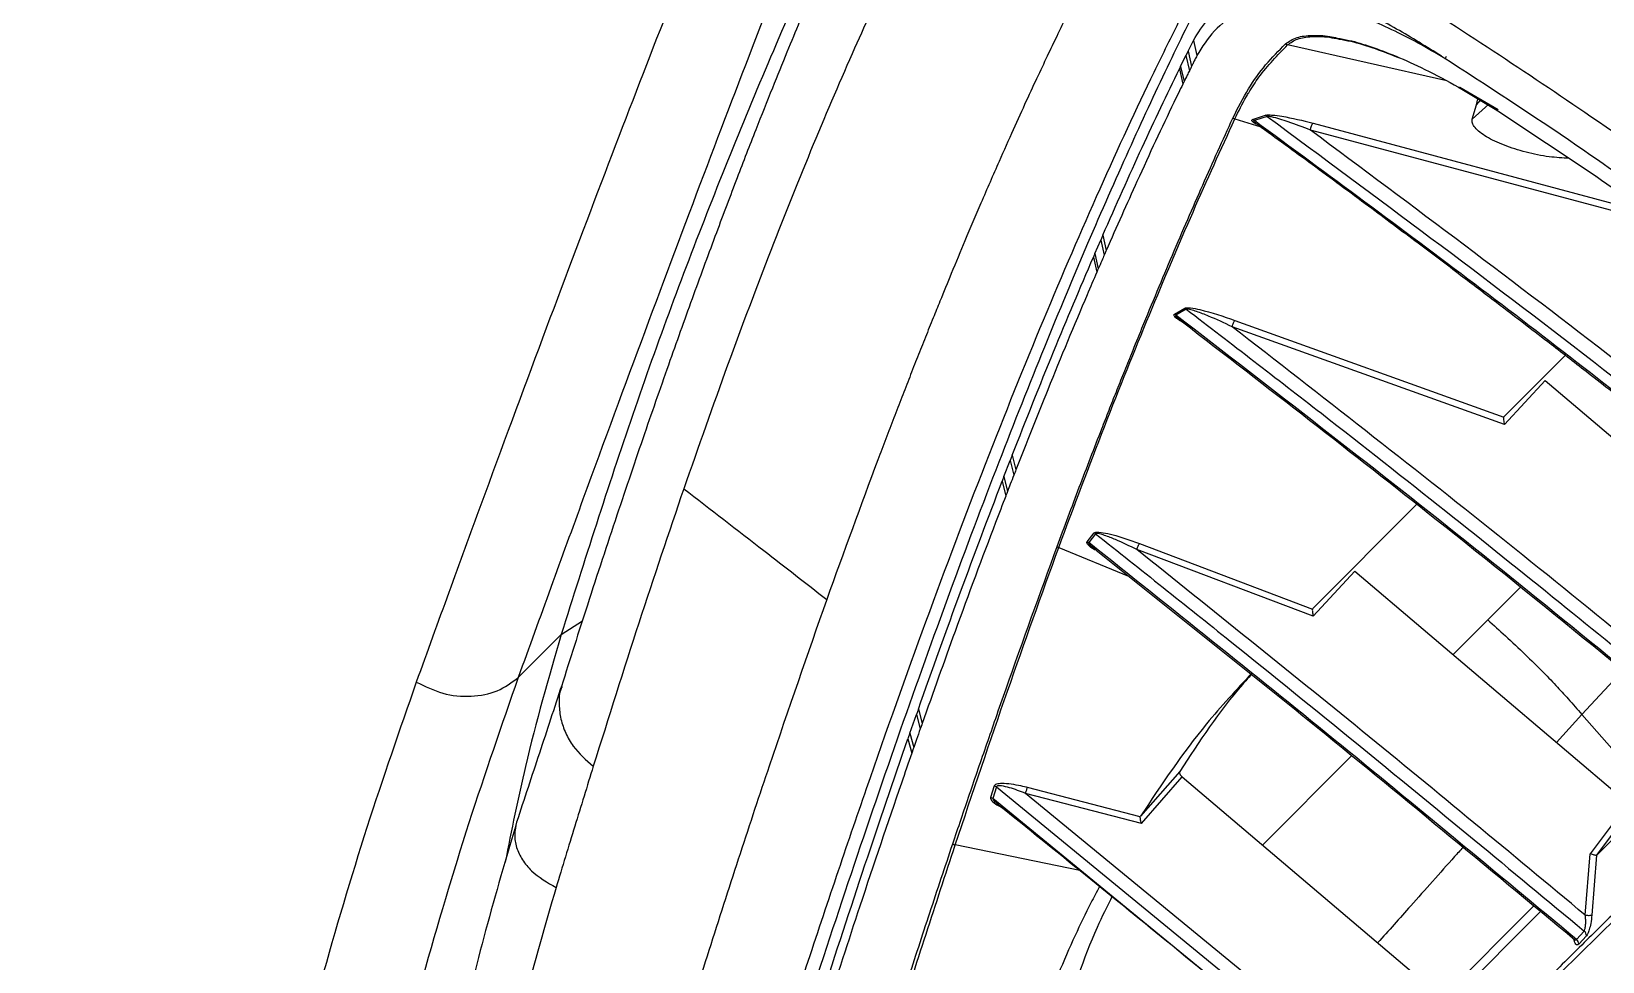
# Model space of a CAD drawing. Extents: x 400 to 501, y 484 to 634.
# Drawn here: x 478.36 to 483.71, y 581.29 to 584.46 of the extents above; entities that cross this region are included whole.
import ezdxf

# ---------------------------------------------------------------- set-up
doc = ezdxf.new("R2010")
doc.units = 0
doc.header["$MEASUREMENT"] = 0
doc.layers.add('DIM', color=3, linetype='Continuous')
doc.layers.add('GEOMETRY', color=3, linetype='Continuous', lineweight=25)

# ---------------------------------------------------------------- blocks, each defined once
blk = doc.blocks.new('2026 GRANDEE')
at = {"layer": 'GEOMETRY', "ltscale": 16}
for p, q in [((31.8713, -12.4503), (31.8641, -12.4648)), ((31.8713, -12.4503), (31.8897, -12.4133)), ((31.8713, -12.4503), (31.8828, -12.5024)), ((31.8897, -12.4133), (31.9012, -12.4653)), ((32.7526, -12.5516), (32.2101, -12.4285)), ((31.8459, -12.5018), (31.8419, -12.51)), ((31.8419, -12.51), (31.8535, -12.562)), ((31.8459, -12.5018), (31.8641, -12.4648)), ((31.8459, -12.5018), (31.8575, -12.5538)), ((31.8641, -12.4648), (31.8756, -12.5168)), ((32.7498, -12.468), (32.7459, -12.4754)), ((32.7918, -12.5722), (32.9228, -12.6515)), ((32.7965, -12.5726), (32.9266, -12.6488)), ((32.8527, -12.6325), (32.8581, -12.6123)), ((32.8527, -12.6325), (32.8687, -12.6149)), ((32.0911, -12.6829), (32.1344, -12.6683)), ((32.1403, -12.6721), (32.0969, -12.6866)), ((32.1403, -12.6721), (32.1344, -12.6683)), ((32.8951, -12.6304), (32.8388, -12.6812)), ((32.8388, -12.6812), (32.8527, -12.6325)), ((32.9228, -12.6515), (33.26, -12.876)), ((32.0302, -12.681), (32.1193, -12.7079)), ((33.4945, -13.0407), (32.2875, -12.7186)), ((32.2965, -12.6954), (33.4376, -13.0007)), ((31.5539, -13.1393), (31.5739, -13.093)), ((31.581, -13.0767), (31.5739, -13.093)), ((31.5739, -13.093), (31.5858, -13.1445)), ((31.581, -13.0767), (31.5928, -13.1282)), ((31.5539, -13.1393), (31.5488, -13.151)), ((31.5488, -13.151), (31.5607, -13.2024)), ((31.5539, -13.1393), (31.5657, -13.1907)), ((31.8249, -13.3456), (31.8599, -13.3249)), ((31.8649, -13.3281), (31.8298, -13.3488)), ((31.8649, -13.3281), (31.8599, -13.3249)), ((32.0306, -13.3665), (32.9458, -13.6959)), ((32.9482, -13.7212), (32.0209, -13.3881)), ((32.9466, -13.6948), (33.1556, -13.4852)), ((33.0868, -13.5708), (32.9482, -13.7212)), ((33.0868, -13.5708), (34.0165, -14.3603)), ((32.9458, -13.6959), (32.9466, -13.6948)), ((31.2445, -13.8981), (31.2658, -13.843)), ((31.2728, -13.8252), (31.2658, -13.843)), ((31.2658, -13.843), (31.278, -13.8935)), ((31.2728, -13.8252), (31.285, -13.8757)), ((31.2445, -13.8981), (31.2383, -13.9142)), ((31.2445, -13.8981), (31.2567, -13.9486)), ((31.2383, -13.9142), (31.2505, -13.9646)), ((32.2956, -14.3476), (32.6499, -13.9924)), ((31.5277, -14.12), (31.5513, -14.0901)), ((31.5566, -14.093), (31.5329, -14.1229)), ((31.5566, -14.093), (31.5513, -14.0901)), ((31.431, -14.1394), (31.668, -14.2367)), ((32.2973, -14.3738), (31.6968, -14.1466)), ((31.7061, -14.1263), (32.2947, -14.3492)), ((32.4392, -14.2202), (32.2973, -14.3738)), ((32.4392, -14.2202), (33.3689, -15.0098)), ((33.0014, -14.2757), (32.7732, -14.5039)), ((32.2947, -14.3492), (32.2956, -14.3476)), ((29.5912, -14.5821), (29.7375, -14.4358)), ((29.7375, -14.4358), (29.8094, -14.3894)), ((33.3501, -14.5589), (33.2115, -14.7083)), ((30.9531, -14.6902), (30.9467, -14.7082)), ((30.9531, -14.6902), (30.9659, -14.7392)), ((30.9245, -14.7718), (30.9467, -14.7082)), ((30.9467, -14.7082), (30.9595, -14.7573)), ((33.2116, -14.7083), (33.1258, -14.8033)), ((33.2116, -14.7083), (33.4391, -14.9668)), ((30.9245, -14.7718), (30.9179, -14.7906)), ((30.9179, -14.7906), (30.9308, -14.8395)), ((30.9245, -14.7718), (30.9373, -14.8207)), ((33.6482, -14.8011), (33.2628, -15.1867)), ((32.4281, -14.849), (32.1246, -15.1525)), ((31.8429, -14.902), (31.7092, -15.0545)), ((31.7128, -15.0789), (31.8516, -14.9206)), ((31.8516, -14.9206), (32.7213, -15.6593)), ((31.2117, -14.9513), (31.1991, -14.9905)), ((31.2193, -14.9544), (31.2069, -14.9936)), ((31.2193, -14.9544), (32.5864, -16.0748)), ((31.7087, -15.0558), (31.3243, -14.9566)), ((32.5586, -16.1019), (31.2069, -14.9936)), ((31.2143, -15.0055), (31.2106, -15.0092)), ((32.5885, -16.02), (31.3176, -14.9766)), ((31.7128, -15.0789), (31.3176, -14.9766)), ((33.3689, -15.0098), (33.2401, -15.1823)), ((33.2628, -15.1867), (33.3904, -15.0157)), ((31.7087, -15.0558), (31.7092, -15.0545)), ((31.5031, -15.2394), (31.0785, -15.152)), ((33.2233, -15.3911), (33.2401, -15.1823)), ((33.2619, -15.1872), (33.2457, -15.3905)), ((33.2628, -15.1867), (33.2619, -15.1872)), ((33.0712, -15.3786), (32.6152, -15.8357)), ((32.7429, -15.6651), (33.0478, -15.3593)), ((33.1933, -15.4736), (33.2191, -15.445)), ((33.227, -15.461), (33.2012, -15.4895))]:
    blk.add_line(p, q, dxfattribs=at)
at = {"layer": 'GEOMETRY', "ltscale": 16, "flags": 128}
blk.add_lwpolyline([(32.9228, -12.6515), (32.9227, -12.6521), (32.9228, -12.6524), (32.923, -12.6525), (32.9234, -12.6523)], dxfattribs=at)
at = {"layer": 'GEOMETRY', "ltscale": 16}
for centre, radius, start, end in [((32.2141, -12.4087), 0.0201, 235.1239, 258.5916), ((32.0349, -12.6607), 0.0208, 236.8006, 256.7996), ((32.0841, -12.7001), 0.0186, 46.5892, 67.9547), ((31.4375, -14.1184), 0.022, 236.6833, 252.9149), ((31.2072, -14.9734), 0.0225, 57.5154, 78.6357), ((31.0823, -15.1295), 0.0228, 237.7627, 260.5631), ((33.2061, -15.4614), 0.0209, 1.09, 51.6174), ((33.1804, -15.49), 0.0209, 1.3977, 51.5831)]:
    blk.add_arc(centre, radius, start, end, dxfattribs=at)
for points, knots in [([(33.1112, -8.6122), (33.301, -8.8166), (33.6802, -9.2249), (34.2607, -9.8374), (34.8462, -10.4484), (35.4368, -11.0578), (36.0312, -11.6653), (36.6288, -12.2707), (37.2294, -12.8738), (37.8326, -13.4744), (38.4383, -14.0724), (39.0461, -14.6672), (39.6559, -15.2581), (40.2672, -15.8439), (40.8801, -16.4248), (41.2887, -16.8043), (41.4933, -16.9943)], [0, 0, 0, 0, 0.071643, 0.14309, 0.214489, 0.285889, 0.357236, 0.428542, 0.499851, 0.571188, 0.642541, 0.713932, 0.785365, 0.856798, 0.928296, 1, 1, 1, 1]), ([(38.8374, -14.8197), (38.8022, -14.782), (38.4988, -14.4574), (37.9155, -13.8556), (37.0879, -13.0154), (36.2484, -12.1872), (35.3987, -11.37), (34.5384, -10.5651), (33.6682, -9.7712), (33.08, -9.2542), (32.7855, -8.9953)], [0, 0, 0, 0, 0.0184337, 0.1586189, 0.298737, 0.4387906, 0.5788851, 0.7191168, 0.8593695, 1, 1, 1, 1]), ([(39.5251, -15.4518), (39.298, -15.2418), (38.7513, -14.7364), (37.8656, -13.9502), (36.8722, -13.0923), (35.8636, -12.2493), (34.8415, -11.4221), (33.8077, -10.6101), (33.1093, -10.0836), (32.76, -9.8203)], [0, 0, 0, 0, 0.105959, 0.254966, 0.403973, 0.55298, 0.701986, 0.850993, 1, 1, 1, 1]), ([(31.299, -10.2344), (31.26, -10.3187), (31.182, -10.4873), (31.0509, -10.7878), (30.909, -11.1244), (30.7552, -11.5009), (30.5895, -11.9167), (30.4122, -12.3719), (30.2235, -12.8661), (30.0234, -13.3995), (29.8135, -13.9681), (29.6653, -14.3773), (29.5912, -14.5821)], [0, 0, 0, 0, 0.099748, 0.19951, 0.299302, 0.39914, 0.499038, 0.599008, 0.69907, 0.799246, 0.899551, 1, 1, 1, 1]), ([(30.9575, -10.2763), (30.918, -10.3602), (30.839, -10.5281), (30.7065, -10.8271), (30.5634, -11.1617), (30.4084, -11.5358), (30.242, -11.9489), (30.0641, -12.4012), (29.8751, -12.8922), (29.6751, -13.4221), (29.4656, -13.9872), (29.318, -14.394), (29.2441, -14.5976)], [0, 0, 0, 0, 0.099797, 0.199583, 0.29938, 0.399209, 0.499088, 0.599036, 0.699077, 0.799239, 0.899539, 1, 1, 1, 1]), ([(39.7927, -17.8288), (39.5267, -17.5294), (38.9972, -16.9336), (38.1493, -16.0898), (37.2847, -15.2735), (36.3973, -14.4849), (35.4987, -13.7223), (34.5911, -12.9819), (33.6654, -12.2723), (32.7101, -11.589), (32.0461, -11.1694), (31.7122, -10.9583)], [0, 0, 0, 0, 0.113392, 0.225638, 0.337341, 0.448782, 0.560233, 0.669481, 0.778832, 0.888788, 1, 1, 1, 1]), ([(31.1453, -11.1371), (31.1384, -11.1482), (31.1244, -11.1708), (31.1042, -11.2047), (31.0837, -11.2395), (31.0635, -11.2746), (31.0435, -11.3098), (31.0238, -11.3451), (30.9936, -11.4), (30.9535, -11.4752), (30.901, -11.5771), (30.8484, -11.683), (30.7959, -11.7922), (30.7487, -11.8933), (30.7068, -11.9854), (30.67, -12.0679), (30.6365, -12.1441), (30.6064, -12.2137), (30.5777, -12.2811), (30.5447, -12.3595), (30.504, -12.4576), (30.4543, -12.5801), (30.3977, -12.7224), (30.3343, -12.886), (30.2637, -13.0727), (30.1875, -13.2796), (30.1059, -13.5076), (30.019, -13.7569), (29.9253, -14.0339), (29.8311, -14.3196), (29.7677, -14.5193), (29.7382, -14.6123)], [0, 0, 0, 0, 0.016665, 0.033756, 0.050655, 0.067244, 0.083504, 0.099446, 0.11507, 0.156407, 0.195353, 0.238602, 0.278467, 0.31495, 0.344665, 0.371684, 0.396005, 0.417629, 0.436926, 0.457852, 0.488385, 0.52329, 0.562565, 0.606208, 0.65422, 0.706598, 0.759981, 0.817245, 0.87839, 0.94342, 1, 1, 1, 1]), ([(31.2546, -11.448), (31.2481, -11.457), (31.2349, -11.4756), (31.2165, -11.5055), (31.1972, -11.5364), (31.1779, -11.5682), (31.1585, -11.6008), (31.139, -11.6341), (31.1194, -11.6682), (31.065, -11.7644), (30.9788, -11.9262), (30.8574, -12.1734), (30.7314, -12.4479), (30.596, -12.763), (30.4515, -13.1234), (30.3044, -13.5125), (30.2046, -13.7972), (30.1547, -13.9395)], [0, 0, 0, 0, 0.01857, 0.03808, 0.057718, 0.077378, 0.097021, 0.116659, 0.136293, 0.155925, 0.279289, 0.389406, 0.499519, 0.624641, 0.749759, 0.87488, 1, 1, 1, 1]), ([(39.3403, -18.3188), (39.2421, -18.1952), (39.0437, -17.9454), (38.7328, -17.5736), (38.408, -17.1999), (38.0687, -16.8252), (37.7247, -16.4607), (37.3161, -16.0443), (36.8313, -15.573), (36.2474, -15.036), (35.7044, -14.5629), (35.2225, -14.1602), (34.82, -13.8352), (34.4245, -13.527), (34.0364, -13.2352), (33.6442, -12.9511), (33.1606, -12.6142), (32.5822, -12.2331), (31.9193, -11.8235), (31.474, -11.572), (31.2546, -11.448)], [0, 0, 0, 0, 0.044709, 0.090349, 0.13691, 0.184379, 0.232745, 0.277954, 0.348418, 0.422679, 0.500679, 0.550525, 0.598903, 0.645795, 0.691185, 0.735062, 0.781563, 0.856423, 0.929252, 1, 1, 1, 1]), ([(32.734, -12.4669), (32.683, -12.4355), (32.5811, -12.3727), (32.4284, -12.2911), (32.2808, -12.2212), (32.1413, -12.1651), (32.0132, -12.1238), (31.8997, -12.0988), (31.8017, -12.0892), (31.7533, -12.0974), (31.729, -12.1015)], [0, 0, 0, 0, 0.12428, 0.248247, 0.372115, 0.496165, 0.620695, 0.746003, 0.872376, 1, 1, 1, 1]), ([(31.8897, -12.4133), (31.9054, -12.3876), (31.9371, -12.3357), (32.009, -12.2769), (32.0722, -12.2505), (32.1041, -12.2372)], [0, 0, 0, 0, 0.327501, 0.660575, 1, 1, 1, 1]), ([(30.2233, -16.8272), (30.2791, -16.6444), (30.3916, -16.2764), (30.5587, -15.7513), (30.7261, -15.2427), (30.8934, -14.7551), (31.0611, -14.2874), (31.2248, -13.8532), (31.3821, -13.4566), (31.5296, -13.1031), (31.6691, -12.7863), (31.8006, -12.502), (31.8831, -12.3357), (31.9237, -12.2539)], [0, 0, 0, 0, 0.091503, 0.184255, 0.278388, 0.373689, 0.469634, 0.56825, 0.660208, 0.749357, 0.835644, 0.919152, 1, 1, 1, 1]), ([(31.4793, -12.2873), (31.4714, -12.3032), (31.4544, -12.3374), (31.4269, -12.3939), (31.3952, -12.4597), (31.3594, -12.5355), (31.3193, -12.622), (31.2751, -12.7193), (31.2237, -12.8346), (31.169, -12.9603), (31.1146, -13.0882), (31.068, -13.2001), (31.0319, -13.2883), (31.0025, -13.3608), (30.9771, -13.424), (30.9504, -13.4911), (30.9236, -13.5592), (30.8967, -13.6283), (30.8696, -13.6984), (30.8424, -13.7695), (30.7669, -13.9688), (30.6994, -14.1554), (30.6412, -14.3165)], [0, 0, 0, 0, 0.030935, 0.0667, 0.107321, 0.152829, 0.203264, 0.258671, 0.317865, 0.392599, 0.457689, 0.513028, 0.558516, 0.58532, 0.61629, 0.647307, 0.678368, 0.709472, 0.740618, 0.771803, 0.803025, 1, 1, 1, 1]), ([(32.1119, -12.2899), (32.0891, -12.2992), (32.031, -12.3227), (31.9557, -12.3773), (31.9194, -12.4358), (31.9012, -12.4653)], [0, 0, 0, 0, 0.242715, 0.61956, 1, 1, 1, 1]), ([(32.7459, -12.4754), (32.7153, -12.4573), (32.6541, -12.4212), (32.5642, -12.3758), (32.4787, -12.3383), (32.3965, -12.3085), (32.3198, -12.2874), (32.2441, -12.275), (32.1746, -12.2734), (32.1371, -12.2829), (32.1184, -12.2877)], [0, 0, 0, 0, 0.110457, 0.220941, 0.331124, 0.441368, 0.563218, 0.685161, 0.842496, 1, 1, 1, 1]), ([(31.8436, -12.342), (31.8141, -12.4013), (31.7259, -12.5791), (31.5715, -12.9126), (31.3791, -13.3584), (31.1807, -13.8507), (30.9797, -14.3828), (30.7765, -14.9537), (30.5707, -15.5633), (30.3615, -16.2112), (30.2187, -16.6773), (30.1473, -16.9104)], [0, 0, 0, 0, 0.059176, 0.177548, 0.296142, 0.41451, 0.533071, 0.649435, 0.765798, 0.882899, 1, 1, 1, 1]), ([(32.2026, -12.4252), (32.2145, -12.417), (32.2373, -12.4013), (32.2909, -12.3952), (32.3382, -12.3968), (32.3705, -12.4035), (32.3791, -12.4054)], [0, 0, 0, 0, 0.325835, 0.625525, 0.899906, 1, 1, 1, 1]), ([(32.2101, -12.4285), (32.2204, -12.4212), (32.241, -12.4065), (32.2904, -12.3991), (32.3386, -12.3995), (32.3747, -12.4069), (32.3861, -12.4093)], [0, 0, 0, 0, 0.289066, 0.578084, 0.866937, 1, 1, 1, 1]), ([(32.3791, -12.4054), (32.3923, -12.4077), (32.4271, -12.4139), (32.4944, -12.4346), (32.5806, -12.4671), (32.6805, -12.5119), (32.7533, -12.5514), (32.7918, -12.5722)], [0, 0, 0, 0, 0.1214, 0.32006, 0.52704, 0.750508, 1, 1, 1, 1]), ([(32.0235, -12.6781), (32.0407, -12.6441), (32.0736, -12.5789), (32.1337, -12.4952), (32.1796, -12.4486), (32.2026, -12.4252)], [0, 0, 0, 0, 0.3522294, 0.675463, 1, 1, 1, 1]), ([(32.0302, -12.681), (32.0431, -12.6548), (32.0582, -12.6242), (32.0862, -12.5774), (32.1278, -12.5135), (32.1761, -12.4636), (32.2101, -12.4285)], [0, 0, 0, 0, 0.268563, 0.314257, 0.516889, 1, 1, 1, 1]), ([(32.3861, -12.4093), (32.3988, -12.4114), (32.4352, -12.4177), (32.504, -12.4387), (32.5627, -12.4621), (32.5908, -12.4732)], [0, 0, 0, 0, 0.2201437, 0.6282918, 1, 1, 1, 1]), ([(31.581, -13.0767), (31.626, -12.9751), (31.7152, -12.7733), (31.7999, -12.5974), (31.8419, -12.51)], [0, 0, 0, 0, 0.503526, 1, 1, 1, 1]), ([(31.8828, -12.5024), (31.8819, -12.5042), (31.8795, -12.509), (31.8771, -12.5138), (31.8756, -12.5168)], [0, 0, 0, 0, 0.375703, 1, 1, 1, 1]), ([(31.9012, -12.4653), (31.8988, -12.4702), (31.8945, -12.4789), (31.8883, -12.4912), (31.8846, -12.4986), (31.8828, -12.5024)], [0, 0, 0, 0, 0.403251, 0.701625, 1, 1, 1, 1]), ([(32.734, -12.4669), (32.8884, -12.5669), (33.1641, -12.7453), (33.4315, -12.9366), (33.5492, -13.0208)], [0, 0, 0, 0, 0.5599665, 1, 1, 1, 1]), ([(32.7528, -12.4797), (32.7521, -12.4793), (32.7508, -12.4785), (32.7485, -12.477), (32.7469, -12.476), (32.7459, -12.4754)], [0, 0, 0, 0, 0.2806759, 0.5613505, 1, 1, 1, 1]), ([(31.8535, -12.562), (31.8433, -12.583), (31.7923, -12.6879), (31.7062, -12.8716), (31.6279, -13.0489), (31.5928, -13.1282)], [0, 0, 0, 0, 0.121422, 0.607164, 1, 1, 1, 1]), ([(31.8575, -12.5538), (31.8568, -12.5552), (31.8555, -12.5579), (31.8541, -12.5607), (31.8535, -12.562)], [0, 0, 0, 0, 0.5, 1, 1, 1, 1]), ([(31.8756, -12.5168), (31.8731, -12.5219), (31.8671, -12.5342), (31.861, -12.5465), (31.8575, -12.5538)], [0, 0, 0, 0, 0.413603, 1, 1, 1, 1]), ([(32.7918, -12.5722), (32.7919, -12.5727), (32.7922, -12.5736), (32.7933, -12.5741), (32.7947, -12.5738), (32.7959, -12.573), (32.7965, -12.5726)], [0, 0, 0, 0, 0.2510335, 0.5051007, 0.7565325, 1, 1, 1, 1]), ([(32.1344, -12.6683), (32.1356, -12.668), (32.1383, -12.6673), (32.1463, -12.6669), (32.1636, -12.6678), (32.2156, -12.675), (32.2613, -12.6865), (32.2965, -12.6954)], [0, 0, 0, 0, 0.0362454, 0.0764837, 0.1747034, 0.3634252, 1, 1, 1, 1]), ([(32.2875, -12.7186), (32.2625, -12.7088), (32.2192, -12.6918), (32.1699, -12.6769), (32.1453, -12.6718), (32.1412, -12.672), (32.1403, -12.6721)], [0, 0, 0, 0, 0.514339, 0.889573, 0.974537, 1, 1, 1, 1]), ([(32.1403, -12.6721), (32.5126, -12.9474), (33.2571, -13.498), (33.9773, -14.0825), (34.3374, -14.3747)], [0, 0, 0, 0, 0.500027, 1, 1, 1, 1]), ([(31.4254, -14.1367), (31.4506, -14.0689), (31.5016, -13.9318), (31.5605, -13.779), (31.6024, -13.6719), (31.6273, -13.609), (31.653, -13.5445), (31.6821, -13.4724), (31.7378, -13.3354), (31.8191, -13.1402), (31.9228, -12.9001), (31.9897, -12.7527), (32.0235, -12.6781)], [0, 0, 0, 0, 0.120873, 0.244065, 0.284059, 0.324432, 0.365184, 0.409718, 0.466942, 0.640184, 0.817851, 1, 1, 1, 1]), ([(31.431, -14.1394), (31.483, -14.0003), (31.587, -13.7221), (31.7404, -13.343), (31.8894, -12.9906), (31.9833, -12.7842), (32.0302, -12.681)], [0, 0, 0, 0, 0.250004, 0.500005, 0.750004, 1, 1, 1, 1]), ([(32.0904, -12.6901), (32.0895, -12.6891), (32.0878, -12.6871), (32.0878, -12.6845), (32.09, -12.6834), (32.0911, -12.6829)], [0, 0, 0, 0, 0.3479388, 0.6812498, 1, 1, 1, 1]), ([(32.1074, -12.7001), (32.1027, -12.698), (32.0956, -12.6948), (32.0917, -12.6913), (32.0904, -12.6901)], [0, 0, 0, 0, 0.653333, 1, 1, 1, 1]), ([(32.0969, -12.6866), (32.0963, -12.6867), (32.095, -12.6871), (32.0947, -12.6883), (32.0954, -12.6898), (32.0964, -12.6909), (32.097, -12.6915)], [0, 0, 0, 0, 0.238404, 0.477717, 0.731254, 1, 1, 1, 1]), ([(34.3133, -14.4036), (34.0714, -14.2069), (33.5875, -13.8135), (32.8492, -13.2399), (32.3477, -12.871), (32.0969, -12.6866)], [0, 0, 0, 0, 0.333307, 0.666645, 1, 1, 1, 1]), ([(32.097, -12.6915), (32.1, -12.694), (32.1034, -12.697), (32.1083, -12.6997), (32.1088, -12.7)], [0, 0, 0, 0, 0.8835766, 1, 1, 1, 1]), ([(32.1087, -12.7002), (32.1705, -12.7451), (32.2966, -12.8368), (32.4783, -12.9712), (32.6466, -13.097), (32.7916, -13.2063), (32.9133, -13.2989), (33.0158, -13.3773), (33.1203, -13.4577), (33.2447, -13.554), (33.4028, -13.6773), (33.5911, -13.8257), (33.8093, -13.9995), (34.052, -14.1949), (34.2212, -14.3335), (34.3083, -14.4048)], [0, 0, 0, 0, 0.082423, 0.16826, 0.243811, 0.309074, 0.364051, 0.408741, 0.44819, 0.506185, 0.57824, 0.664354, 0.764524, 0.878752, 1, 1, 1, 1]), ([(32.2875, -12.7186), (32.2878, -12.7173), (32.2884, -12.7147), (32.2897, -12.7098), (32.2916, -12.7041), (32.2937, -12.6996), (32.2953, -12.6968), (32.2961, -12.6959), (32.2965, -12.6954)], [0, 0, 0, 0, 0.136703, 0.266941, 0.499996, 0.733056, 0.863295, 1, 1, 1, 1]), ([(34.3559, -14.3273), (34.0165, -14.0518), (33.3378, -13.5008), (32.6376, -12.9794), (32.2875, -12.7186)], [0, 0, 0, 0, 0.49994, 1, 1, 1, 1]), ([(33.1685, -12.8151), (33.1459, -12.8138), (33.0971, -12.811), (33.0196, -12.7948), (32.9451, -12.7713), (32.8832, -12.7419), (32.8504, -12.7155), (32.8376, -12.6951), (32.8384, -12.6858), (32.8388, -12.6812)], [0, 0, 0, 0, 0.142555, 0.307945, 0.478068, 0.651006, 0.826111, 0.913329, 1, 1, 1, 1]), ([(33.26, -12.876), (33.2598, -12.8763), (33.2595, -12.877), (33.2598, -12.8769), (33.2603, -12.8762), (33.2603, -12.8762)], [0, 0, 0, 0, 0.489774, 0.999705, 1, 1, 1, 1]), ([(33.26, -12.876), (33.3573, -12.9437), (33.5441, -13.0736), (33.8154, -13.2729), (33.9875, -13.406), (34.0735, -13.4726)], [0, 0, 0, 0, 0.3524142, 0.6761063, 1, 1, 1, 1]), ([(31.2728, -13.8252), (31.3199, -13.7058), (31.4132, -13.4695), (31.5039, -13.2565), (31.5488, -13.151)], [0, 0, 0, 0, 0.505019, 1, 1, 1, 1]), ([(31.5858, -13.1445), (31.583, -13.1507), (31.5764, -13.1661), (31.5697, -13.1815), (31.5657, -13.1907)], [0, 0, 0, 0, 0.4075345, 1, 1, 1, 1]), ([(31.5928, -13.1282), (31.5919, -13.1303), (31.5896, -13.1357), (31.5872, -13.1411), (31.5858, -13.1445)], [0, 0, 0, 0, 0.387458, 1, 1, 1, 1]), ([(31.5606, -13.2024), (31.5496, -13.2281), (31.4946, -13.3563), (31.403, -13.5764), (31.3212, -13.7838), (31.285, -13.8757)], [0, 0, 0, 0, 0.12215, 0.6108, 1, 1, 1, 1]), ([(31.5657, -13.1907), (31.565, -13.1924), (31.5633, -13.1963), (31.5616, -13.2002), (31.5607, -13.2024)], [0, 0, 0, 0, 0.44336, 1, 1, 1, 1]), ([(31.858, -13.3761), (31.8527, -13.3731), (31.8434, -13.3677), (31.8327, -13.3601), (31.8257, -13.354), (31.823, -13.3495), (31.8233, -13.3469), (31.8244, -13.346), (31.8249, -13.3456)], [0, 0, 0, 0, 0.299842, 0.528246, 0.713416, 0.868383, 0.935216, 1, 1, 1, 1]), ([(31.8298, -13.3488), (31.829, -13.3481), (31.8275, -13.3469), (31.8258, -13.346), (31.8249, -13.3456)], [0, 0, 0, 0, 0.508841, 1, 1, 1, 1]), ([(31.8298, -13.3488), (31.8296, -13.3489), (31.829, -13.3492), (31.8287, -13.3503), (31.8298, -13.3529), (31.8367, -13.36), (31.8462, -13.3658), (31.8531, -13.37)], [0, 0, 0, 0, 0.045138, 0.090903, 0.187853, 0.403059, 1, 1, 1, 1]), ([(33.7822, -14.9043), (33.4606, -14.6399), (32.8175, -14.1111), (32.1591, -13.6029), (31.8298, -13.3488)], [0, 0, 0, 0, 0.499975, 1, 1, 1, 1]), ([(31.8599, -13.3249), (31.8608, -13.3246), (31.8626, -13.3238), (31.869, -13.3232), (31.885, -13.3243), (31.9411, -13.3356), (31.9911, -13.3529), (32.0306, -13.3665)], [0, 0, 0, 0, 0.028178, 0.059237, 0.135722, 0.317074, 1, 1, 1, 1]), ([(32.0209, -13.3881), (31.9945, -13.3756), (31.9551, -13.3569), (31.9075, -13.3386), (31.8841, -13.331), (31.873, -13.3283), (31.8682, -13.3278), (31.866, -13.3278), (31.8652, -13.328), (31.8649, -13.3281)], [0, 0, 0, 0, 0.513589, 0.767231, 0.89027, 0.948374, 0.975294, 0.987946, 1, 1, 1, 1]), ([(31.8649, -13.3281), (32.0185, -13.446), (32.3146, -13.6732), (32.7379, -14.0067), (33.1255, -14.3172), (33.4781, -14.6039), (33.7008, -14.7878), (33.8068, -14.8753)], [0, 0, 0, 0, 0.234114, 0.451177, 0.651175, 0.834112, 1, 1, 1, 1]), ([(32.0209, -13.3881), (32.0216, -13.3857), (32.0231, -13.3812), (32.0258, -13.3749), (32.0284, -13.3696), (32.0299, -13.3676), (32.0306, -13.3665)], [0, 0, 0, 0, 0.265116, 0.499997, 0.734882, 1, 1, 1, 1]), ([(31.852, -13.3714), (32.1409, -13.5942), (32.7916, -14.0957), (33.427, -14.6179), (33.7801, -14.9082)], [0, 0, 0, 0, 0.444109, 1, 1, 1, 1]), ([(33.8182, -14.8248), (33.5219, -14.5811), (32.9292, -14.0937), (32.3236, -13.6233), (32.0209, -13.3881)], [0, 0, 0, 0, 0.4999477, 1, 1, 1, 1]), ([(32.9458, -13.6959), (32.9455, -13.697), (32.9449, -13.6993), (32.9451, -13.7054), (32.9461, -13.713), (32.9474, -13.7184), (32.9482, -13.7212)], [0, 0, 0, 0, 0.213537, 0.458639, 0.711745, 1, 1, 1, 1]), ([(31.278, -13.8935), (31.2741, -13.9038), (31.2669, -13.9221), (31.2598, -13.9405), (31.2567, -13.9486)], [0, 0, 0, 0, 0.559839, 1, 1, 1, 1]), ([(31.285, -13.8757), (31.2841, -13.8781), (31.2817, -13.884), (31.2794, -13.8899), (31.278, -13.8935)], [0, 0, 0, 0, 0.39683, 1, 1, 1, 1]), ([(30.1546, -13.9395), (30.1037, -14.0896), (30.0019, -14.3899), (29.8984, -14.7196), (29.8467, -14.8844)], [0, 0, 0, 0, 0.5000854, 1, 1, 1, 1]), ([(30.1547, -13.9395), (30.2457, -14.0096), (30.4083, -14.1347), (30.5701, -14.261), (30.6412, -14.3165)], [0, 0, 0, 0, 0.56, 1, 1, 1, 1]), ([(30.9531, -14.6902), (31.0011, -14.5551), (31.0969, -14.2855), (31.1912, -14.0378), (31.2383, -13.9142)], [0, 0, 0, 0, 0.500855, 1, 1, 1, 1]), ([(31.2567, -13.9486), (31.2558, -13.9508), (31.2538, -13.9561), (31.2517, -13.9615), (31.2505, -13.9646)], [0, 0, 0, 0, 0.415224, 1, 1, 1, 1]), ([(31.2505, -13.9646), (31.2391, -13.9944), (31.1819, -14.1434), (31.0873, -14.3972), (31.0033, -14.6338), (30.9659, -14.7392)], [0, 0, 0, 0, 0.121704, 0.608564, 1, 1, 1, 1]), ([(31.5513, -14.0901), (31.552, -14.0896), (31.5533, -14.0884), (31.5585, -14.0871), (31.5731, -14.0871), (31.6246, -14.097), (31.6703, -14.1134), (31.7061, -14.1263)], [0, 0, 0, 0, 0.029455, 0.060748, 0.136341, 0.324707, 1, 1, 1, 1]), ([(31.6968, -14.1466), (31.6728, -14.1348), (31.637, -14.1173), (31.5937, -14.1003), (31.5725, -14.0937), (31.5627, -14.0918), (31.5588, -14.0919), (31.5572, -14.0924), (31.5568, -14.0928), (31.5566, -14.093)], [0, 0, 0, 0, 0.516783, 0.77113, 0.893488, 0.950196, 0.975978, 0.988142, 1, 1, 1, 1]), ([(31.5566, -14.093), (31.7095, -14.2145), (32.0067, -14.4504), (32.4359, -14.7983), (32.8372, -15.1273), (33.0947, -15.3415), (33.2191, -15.445)], [0, 0, 0, 0, 0.273503, 0.531333, 0.773495, 1, 1, 1, 1]), ([(31.0701, -15.1488), (31.0796, -15.1205), (31.0989, -15.0636), (31.1278, -14.9785), (31.1571, -14.8929), (31.1868, -14.8069), (31.2183, -14.7161), (31.2987, -14.486), (31.3677, -14.2956), (31.4254, -14.1367)], [0, 0, 0, 0, 0.078852, 0.158953, 0.240302, 0.322898, 0.40674, 0.504921, 1, 1, 1, 1]), ([(31.0785, -15.152), (31.1381, -14.9749), (31.2573, -14.6207), (31.3731, -14.2998), (31.431, -14.1394)], [0, 0, 0, 0, 0.499999, 1, 1, 1, 1]), ([(31.5549, -14.1486), (31.5539, -14.148), (31.5441, -14.143), (31.5345, -14.1345), (31.5275, -14.1259), (31.5266, -14.1221), (31.5273, -14.1207), (31.5277, -14.12)], [0, 0, 0, 0, 0.066357, 0.601566, 0.823756, 0.915376, 1, 1, 1, 1]), ([(31.5329, -14.1229), (31.5321, -14.1223), (31.5304, -14.1212), (31.5286, -14.1204), (31.5277, -14.12)], [0, 0, 0, 0, 0.508862, 1, 1, 1, 1]), ([(31.5329, -14.1229), (31.5328, -14.1232), (31.5326, -14.1237), (31.5328, -14.1252), (31.5344, -14.1281), (31.5419, -14.1362), (31.5518, -14.1426), (31.5593, -14.1475)], [0, 0, 0, 0, 0.04196, 0.085674, 0.178525, 0.380241, 1, 1, 1, 1]), ([(33.1933, -15.4736), (32.9188, -15.2457), (32.3696, -14.7898), (31.8118, -14.3452), (31.5329, -14.1229)], [0, 0, 0, 0, 0.499983, 1, 1, 1, 1]), ([(31.5583, -14.1488), (31.8008, -14.3419), (32.349, -14.7784), (32.8885, -15.2262), (33.1893, -15.476)], [0, 0, 0, 0, 0.442371, 1, 1, 1, 1]), ([(31.6968, -14.1466), (31.6976, -14.1444), (31.6991, -14.1403), (31.7016, -14.1344), (31.7041, -14.1294), (31.7054, -14.1274), (31.7061, -14.1263)], [0, 0, 0, 0, 0.264061, 0.499998, 0.735937, 1, 1, 1, 1]), ([(33.2233, -15.3911), (32.9707, -15.1813), (32.4655, -14.7619), (31.9531, -14.3517), (31.6968, -14.1466)], [0, 0, 0, 0, 0.499964, 1, 1, 1, 1]), ([(30.6412, -14.3165), (30.5761, -14.5025), (30.4461, -14.8743), (30.2474, -15.484), (30.0474, -16.1246), (29.9117, -16.5837), (29.8442, -16.8122)], [0, 0, 0, 0, 0.251744, 0.50322, 0.752639, 1, 1, 1, 1]), ([(32.2947, -14.3492), (32.2945, -14.3503), (32.294, -14.3526), (32.2944, -14.3586), (32.2954, -14.3659), (32.2967, -14.3711), (32.2973, -14.3738)], [0, 0, 0, 0, 0.219555, 0.459519, 0.720358, 1, 1, 1, 1]), ([(32.8913, -14.3858), (32.9113, -14.4037), (32.954, -14.442), (33.0159, -14.5005), (33.0734, -14.5568), (33.1221, -14.6072), (33.1672, -14.6567), (33.1963, -14.6905), (33.2116, -14.7083)], [0, 0, 0, 0, 0.1834137, 0.3920102, 0.5655665, 0.71295, 0.8488212, 1, 1, 1, 1]), ([(29.7375, -14.4358), (29.6946, -14.5838), (29.6216, -14.8353), (29.5685, -15.1015), (29.5467, -15.2111)], [0, 0, 0, 0, 0.58836, 1, 1, 1, 1]), ([(34.3142, -14.4286), (34.2987, -14.443), (34.2663, -14.4732), (34.2145, -14.5217), (34.1574, -14.5755), (34.0947, -14.6348), (34.0262, -14.6999), (33.948, -14.7746), (33.8674, -14.8519), (33.7863, -14.93), (33.7106, -15.0033), (33.6362, -15.0755), (33.5734, -15.1367), (33.5216, -15.1873), (33.4782, -15.2298), (33.432, -15.2751), (33.3829, -15.3233), (33.331, -15.3744), (33.2518, -15.4526), (33.146, -15.5573), (33.0052, -15.697), (32.8533, -15.8483), (32.6893, -16.0123), (32.523, -16.1794), (32.392, -16.3117), (32.2974, -16.4076), (32.2381, -16.4677), (32.1767, -16.5302), (32.113, -16.595), (32.047, -16.6624), (31.9925, -16.718), (31.9505, -16.761), (31.9149, -16.7974), (31.8673, -16.8462), (31.8025, -16.9127), (31.7222, -16.9952), (31.6261, -17.0943), (31.5559, -17.167), (31.5182, -17.2059)], [0, 0, 0, 0, 0.020725, 0.043459, 0.068203, 0.094956, 0.123719, 0.154491, 0.191833, 0.221797, 0.251605, 0.281257, 0.308509, 0.323986, 0.340419, 0.35781, 0.376156, 0.395459, 0.415718, 0.463883, 0.511317, 0.567458, 0.624789, 0.681766, 0.736941, 0.755717, 0.775071, 0.795005, 0.815518, 0.83661, 0.858281, 0.867298, 0.876345, 0.891857, 0.911979, 0.93671, 0.96605, 1, 1, 1, 1]), ([(34.3206, -14.4509), (34.2257, -14.5395), (34.0359, -14.7169), (33.7244, -15.0152), (33.3969, -15.3333), (33.0547, -15.6705), (32.6982, -16.0253), (32.3257, -16.4014), (31.938, -16.7979), (31.6635, -17.0824), (31.5262, -17.2247)], [0, 0, 0, 0, 0.124988, 0.249985, 0.374989, 0.499998, 0.625005, 0.750009, 0.875008, 1, 1, 1, 1]), ([(29.2441, -14.5976), (29.1873, -14.7607), (29.0736, -15.0874), (28.9345, -15.5564), (28.8197, -15.9842), (28.7261, -16.3633), (28.6684, -16.6257), (28.6395, -16.7571)], [0, 0, 0, 0, 0.248926, 0.498614, 0.665477, 0.832636, 1, 1, 1, 1]), ([(29.5912, -14.5821), (29.5345, -14.7451), (29.4209, -15.0715), (29.2816, -15.5401), (29.1664, -15.9675), (29.0724, -16.346), (29.0143, -16.6081), (28.9853, -16.7393)], [0, 0, 0, 0, 0.2489831, 0.498696, 0.6655523, 0.8326843, 1, 1, 1, 1]), ([(29.2441, -14.5976), (29.2737, -14.6121), (29.3328, -14.6412), (29.4314, -14.65), (29.524, -14.6326), (29.5688, -14.599), (29.5912, -14.5821)], [0, 0, 0, 0, 0.2500003, 0.5, 0.7499997, 1, 1, 1, 1]), ([(32.0884, -14.5673), (32.0358, -14.6239), (31.8952, -14.7748), (31.7808, -14.9468), (31.7092, -15.0545)], [0, 0, 0, 0, 0.374567, 1, 1, 1, 1]), ([(32.0865, -14.572), (32.0763, -14.5833), (31.9847, -14.6849), (31.9096, -14.7998), (31.8429, -14.902)], [0, 0, 0, 0, 0.111039, 1, 1, 1, 1]), ([(29.7391, -14.6088), (29.714, -14.6854), (29.6638, -14.8384), (29.6116, -14.9957), (29.5856, -15.0742)], [0, 0, 0, 0, 0.500928, 1, 1, 1, 1]), ([(29.7403, -14.6131), (29.7383, -14.6174), (29.7296, -14.6365), (29.7297, -14.6748), (29.7346, -14.7239), (29.7516, -14.7718), (29.7841, -14.8295), (29.8216, -14.8625), (29.846, -14.884)], [0, 0, 0, 0, 0.047482, 0.208847, 0.37359, 0.538343, 0.699735, 1, 1, 1, 1]), ([(30.9595, -14.7573), (30.9554, -14.7691), (30.948, -14.7902), (30.9406, -14.8114), (30.9373, -14.8207)], [0, 0, 0, 0, 0.560144, 1, 1, 1, 1]), ([(30.9659, -14.7392), (30.965, -14.7417), (30.9629, -14.7477), (30.9608, -14.7538), (30.9595, -14.7573)], [0, 0, 0, 0, 0.414171, 1, 1, 1, 1]), ([(30.6223, -15.6747), (30.6722, -15.5213), (30.7715, -15.2156), (30.8693, -14.9319), (30.9179, -14.7906)], [0, 0, 0, 0, 0.501907, 1, 1, 1, 1]), ([(30.9308, -14.8395), (30.9191, -14.8733), (30.8604, -15.0425), (30.7625, -15.332), (30.6753, -15.6004), (30.6359, -15.7216)], [0, 0, 0, 0, 0.120542, 0.602754, 1, 1, 1, 1]), ([(30.9373, -14.8207), (30.9364, -14.8233), (30.9343, -14.8295), (30.9321, -14.8358), (30.9308, -14.8395)], [0, 0, 0, 0, 0.409374, 1, 1, 1, 1]), ([(25.6401, -14.8721), (25.8336, -15.1091), (26.2206, -15.5828), (26.8154, -16.304), (27.4244, -17.0269), (28.0485, -17.749), (28.4791, -18.2252), (28.6943, -18.4632)], [0, 0, 0, 0, 0.200185, 0.400293, 0.600353, 0.800276, 1, 1, 1, 1]), ([(29.8467, -14.8844), (29.8256, -14.9521), (29.7835, -15.0873), (29.7411, -15.2272), (29.7199, -15.2971)], [0, 0, 0, 0, 0.499942, 1, 1, 1, 1]), ([(31.8429, -14.902), (31.8424, -14.9031), (31.8415, -14.9054), (31.8431, -14.9104), (31.8464, -14.9157), (31.8499, -14.919), (31.8516, -14.9206)], [0, 0, 0, 0, 0.25559, 0.508855, 0.754131, 1, 1, 1, 1]), ([(31.3243, -14.9566), (31.3225, -14.9561), (31.3175, -14.9548), (31.3021, -14.9511), (31.2775, -14.9462), (31.2515, -14.9431), (31.2334, -14.943), (31.2233, -14.9441), (31.2167, -14.9462), (31.2129, -14.9487), (31.2121, -14.9505), (31.2117, -14.9513)], [0, 0, 0, 0, 0.046328, 0.125158, 0.380703, 0.6438, 0.745105, 0.830861, 0.908664, 0.954775, 1, 1, 1, 1]), ([(31.3176, -14.9766), (31.2997, -14.9696), (31.2733, -14.9592), (31.2414, -14.9515), (31.2275, -14.9504), (31.2227, -14.9512), (31.2209, -14.952), (31.2197, -14.953), (31.2194, -14.954), (31.2193, -14.9544)], [0, 0, 0, 0, 0.52764, 0.781409, 0.897558, 0.924308, 0.949946, 0.974914, 1, 1, 1, 1]), ([(31.3243, -14.9566), (31.3238, -14.9577), (31.3226, -14.9599), (31.3208, -14.9649), (31.3191, -14.9705), (31.3181, -14.9745), (31.3176, -14.9766)], [0, 0, 0, 0, 0.264379, 0.502425, 0.737698, 1, 1, 1, 1]), ([(31.1991, -14.9905), (31.199, -14.9923), (31.1989, -14.9961), (31.2056, -15.0048), (31.221, -15.0175), (31.2402, -15.0254), (31.2511, -15.0299)], [0, 0, 0, 0, 0.118058, 0.253926, 0.574916, 1, 1, 1, 1]), ([(31.1991, -14.9905), (31.2005, -14.9909), (31.2032, -14.9915), (31.2057, -14.9929), (31.2069, -14.9936)], [0, 0, 0, 0, 0.5, 1, 1, 1, 1]), ([(31.2069, -14.9936), (31.2072, -14.9949), (31.2076, -14.9975), (31.2123, -15.0031), (31.2184, -15.0089), (31.2245, -15.013), (31.2268, -15.0146)], [0, 0, 0, 0, 0.171143, 0.357761, 0.754902, 1, 1, 1, 1]), ([(31.2265, -15.015), (31.4236, -15.1742), (31.8684, -15.5333), (32.3081, -15.8992), (32.5531, -16.103)], [0, 0, 0, 0, 0.44303, 1, 1, 1, 1]), ([(29.5858, -15.0744), (29.5499, -15.1962), (29.4796, -15.4349), (29.3889, -15.8032), (29.3113, -16.1603), (29.2471, -16.5005), (29.1945, -16.815), (29.1656, -17.0192), (29.1522, -17.1139)], [0, 0, 0, 0, 0.197843, 0.387656, 0.563401, 0.725049, 0.872583, 1, 1, 1, 1]), ([(29.5856, -15.0742), (29.5825, -15.0883), (29.5765, -15.1164), (29.5835, -15.161), (29.6037, -15.2032), (29.6456, -15.2537), (29.6903, -15.2798), (29.7199, -15.2971)], [0, 0, 0, 0, 0.167046, 0.334032, 0.501026, 0.66826, 1, 1, 1, 1]), ([(31.7128, -15.0789), (31.712, -15.0764), (31.7106, -15.0716), (31.7091, -15.0647), (31.7084, -15.0591), (31.7086, -15.0568), (31.7087, -15.0558)], [0, 0, 0, 0, 0.278413, 0.538369, 0.791255, 1, 1, 1, 1]), ([(30.6653, -16.4185), (30.6774, -16.3787), (30.7018, -16.2989), (30.7383, -16.1802), (30.775, -16.0617), (30.8119, -15.9434), (30.8491, -15.8254), (30.8839, -15.7161), (30.9317, -15.5675), (30.993, -15.3791), (31.0442, -15.2264), (31.0701, -15.1488)], [0, 0, 0, 0, 0.088443, 0.177715, 0.267818, 0.358754, 0.450526, 0.543137, 0.616844, 0.80548, 1, 1, 1, 1]), ([(30.6781, -16.4217), (30.7457, -16.1998), (30.8808, -15.7561), (31.0126, -15.3534), (31.0785, -15.152)], [0, 0, 0, 0, 0.500001, 1, 1, 1, 1]), ([(32.8063, -15.1604), (32.797, -15.1709), (32.7378, -15.2374), (32.641, -15.3466), (32.5541, -15.4436), (32.5166, -15.4855)], [0, 0, 0, 0, 0.096176, 0.610206, 1, 1, 1, 1]), ([(33.2619, -15.1872), (33.2611, -15.1874), (33.2592, -15.1876), (33.254, -15.1868), (33.2474, -15.185), (33.2428, -15.1833), (33.2401, -15.1823)], [0, 0, 0, 0, 0.226459, 0.486424, 0.708728, 1, 1, 1, 1]), ([(31.57, -15.2936), (31.5601, -15.3122), (31.5309, -15.3667), (31.4835, -15.4656), (31.4262, -15.5967), (31.3672, -15.749), (31.3317, -15.8605), (31.313, -15.9194)], [0, 0, 0, 0, 0.094931, 0.279686, 0.492116, 0.732221, 1, 1, 1, 1]), ([(29.7199, -15.2972), (29.6829, -15.4252), (29.6099, -15.6781), (29.5159, -16.0779), (29.4342, -16.4815), (29.3643, -16.884), (29.3268, -17.158), (29.3085, -17.2917)], [0, 0, 0, 0, 0.212679, 0.420297, 0.622338, 0.815746, 1, 1, 1, 1]), ([(31.6134, -15.3256), (31.5956, -15.3613), (31.527, -15.4989), (31.4784, -15.6506), (31.4423, -15.763)], [0, 0, 0, 0, 0.258932, 1, 1, 1, 1]), ([(33.2191, -15.445), (33.2198, -15.444), (33.2212, -15.4418), (33.2232, -15.4346), (33.2248, -15.423), (33.2251, -15.4072), (33.2239, -15.3964), (33.2233, -15.3911)], [0, 0, 0, 0, 0.114007, 0.23251, 0.480975, 0.73901, 1, 1, 1, 1]), ([(33.2233, -15.3911), (33.2258, -15.3913), (33.2306, -15.3917), (33.2371, -15.3917), (33.2427, -15.3914), (33.2446, -15.3908), (33.2457, -15.3905)], [0, 0, 0, 0, 0.265117, 0.5, 0.734883, 1, 1, 1, 1]), ([(33.2457, -15.3905), (33.2446, -15.4003), (33.2427, -15.4177), (33.2373, -15.4395), (33.232, -15.4539), (33.2286, -15.4588), (33.227, -15.461)], [0, 0, 0, 0, 0.344175, 0.614013, 0.826356, 1, 1, 1, 1]), ([(33.1851, -15.4716), (33.1861, -15.4729), (33.1881, -15.4752), (33.191, -15.4755), (33.1926, -15.4742), (33.1933, -15.4736)], [0, 0, 0, 0, 0.393815, 0.70194, 1, 1, 1, 1]), ([(33.2012, -15.4895), (33.2, -15.4906), (33.1975, -15.4928), (33.1932, -15.4923), (33.189, -15.4869), (33.1861, -15.4801), (33.1853, -15.4745), (33.1852, -15.4738)], [0, 0, 0, 0, 0.181956, 0.370022, 0.663573, 0.957552, 1, 1, 1, 1])]:
    blk.add_open_spline(points, degree=3, knots=knots, dxfattribs=at)
at = {"layer": 'GEOMETRY', "color": 4}
blk.add_open_spline([(32.4023, -9.0417), (32.26, -9.2393), (31.9753, -9.6344), (31.5799, -10.2558), (31.2079, -10.8979), (30.8617, -11.5624), (30.5407, -12.2483), (30.246, -12.9559), (29.9752, -13.683), (29.8167, -14.1849), (29.7375, -14.4358)], degree=3, knots=[0, 0, 0, 0, 0.125, 0.25, 0.375, 0.5, 0.625, 0.75, 0.875, 1, 1, 1, 1], dxfattribs=at)

msp = doc.modelspace()

# ---------------------------------------------------------------- block references
at = {"layer": 'DIM'}
msp.add_blockref('2026 GRANDEE', (450.4248, 596.8403), dxfattribs=at)

doc.saveas('drawing.dxf')
